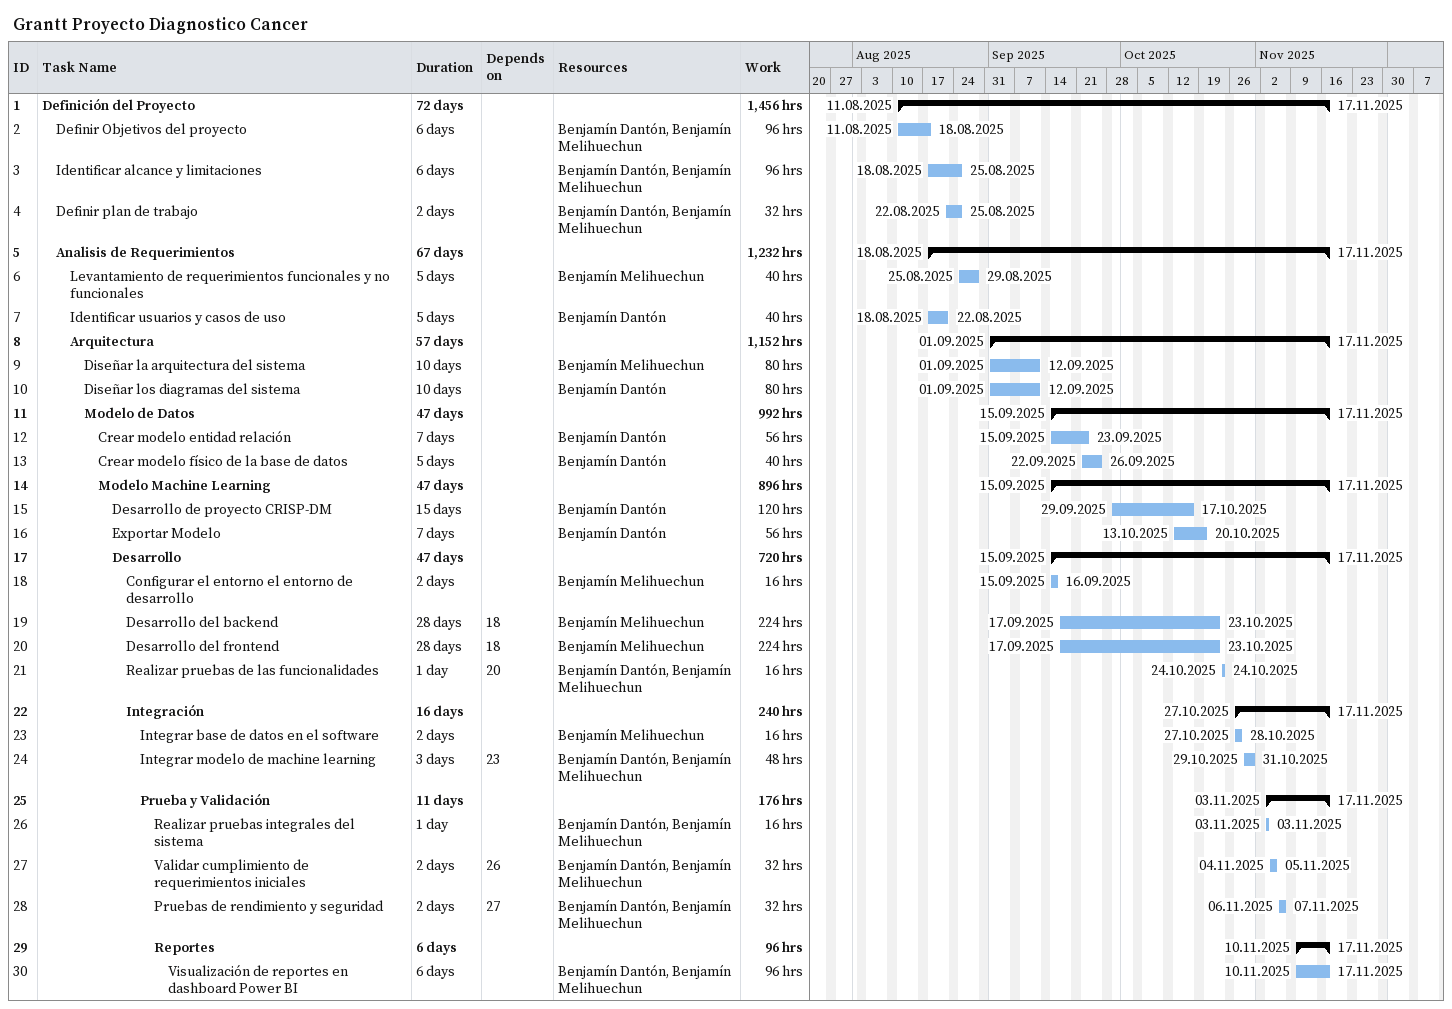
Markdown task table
Grantt Proyecto Diagnostico Cancer

| ID | Level | Task | Duration | Start | Finish | Predecessors | Resources | Work (h) |
|---|---|---|---|---|---|---|---|---|
| 1 | 1 | **Definición del Proyecto** | 72d | 2025-08-11 | 2025-11-17 |  |  | 1456 |
| 2 | 2 | Definir Objetivos del proyecto | 6d | 2025-08-11 | 2025-08-18 |  | Benjamín Dantón, Benjamín Melihuechun | 96 |
| 3 | 2 | Identificar alcance y limitaciones | 6d | 2025-08-18 | 2025-08-25 |  | Benjamín Dantón, Benjamín Melihuechun | 96 |
| 4 | 2 | Definir plan de trabajo | 2d | 2025-08-22 | 2025-08-25 |  | Benjamín Dantón, Benjamín Melihuechun | 32 |
| 5 | 2 | **Analisis de Requerimientos** | 67d | 2025-08-18 | 2025-11-17 |  |  | 1232 |
| 6 | 3 | Levantamiento de requerimientos funcionales y no funcionales | 5d | 2025-08-25 | 2025-08-29 |  | Benjamín Melihuechun | 40 |
| 7 | 3 | Identificar usuarios y casos de uso | 5d | 2025-08-18 | 2025-08-22 |  | Benjamín Dantón | 40 |
| 8 | 3 | **Arquitectura** | 57d | 2025-09-01 | 2025-11-17 |  |  | 1152 |
| 9 | 4 | Diseñar la arquitectura del sistema | 10d | 2025-09-01 | 2025-09-12 |  | Benjamín Melihuechun | 80 |
| 10 | 4 | Diseñar los diagramas del sistema | 10d | 2025-09-01 | 2025-09-12 |  | Benjamín Dantón | 80 |
| 11 | 4 | **Modelo de Datos** | 47d | 2025-09-15 | 2025-11-17 |  |  | 992 |
| 12 | 5 | Crear modelo entidad relación | 7d | 2025-09-15 | 2025-09-23 |  | Benjamín Dantón | 56 |
| 13 | 5 | Crear modelo físico de la base de datos | 5d | 2025-09-22 | 2025-09-26 |  | Benjamín Dantón | 40 |
| 14 | 5 | **Modelo Machine Learning** | 47d | 2025-09-15 | 2025-11-17 |  |  | 896 |
| 15 | 6 | Desarrollo de proyecto CRISP-DM | 15d | 2025-09-29 | 2025-10-17 |  | Benjamín Dantón | 120 |
| 16 | 6 | Exportar Modelo | 7d | 2025-10-13 | 2025-10-20 |  | Benjamín Dantón | 56 |
| 17 | 6 | **Desarrollo** | 47d | 2025-09-15 | 2025-11-17 |  |  | 720 |
| 18 | 7 | Configurar el entorno el entorno de desarrollo | 2d | 2025-09-15 | 2025-09-16 |  | Benjamín Melihuechun | 16 |
| 19 | 7 | Desarrollo del backend | 28d | 2025-09-17 | 2025-10-23 | 18 | Benjamín Melihuechun | 224 |
| 20 | 7 | Desarrollo del frontend | 28d | 2025-09-17 | 2025-10-23 | 18 | Benjamín Melihuechun | 224 |
| 21 | 7 | Realizar pruebas de las funcionalidades | 1d | 2025-10-24 | 2025-10-24 | 20 | Benjamín Dantón, Benjamín Melihuechun | 16 |
| 22 | 7 | **Integración** | 16d | 2025-10-27 | 2025-11-17 |  |  | 240 |
| 23 | 8 | Integrar base de datos en el software | 2d | 2025-10-27 | 2025-10-28 |  | Benjamín Melihuechun | 16 |
| 24 | 8 | Integrar modelo de machine learning | 3d | 2025-10-29 | 2025-10-31 | 23 | Benjamín Dantón, Benjamín Melihuechun | 48 |
| 25 | 8 | **Prueba y Validación** | 11d | 2025-11-03 | 2025-11-17 |  |  | 176 |
| 26 | 9 | Realizar pruebas integrales del sistema | 1d | 2025-11-03 | 2025-11-03 |  | Benjamín Dantón, Benjamín Melihuechun | 16 |
| 27 | 9 | Validar cumplimiento de requerimientos iniciales | 2d | 2025-11-04 | 2025-11-05 | 26 | Benjamín Dantón, Benjamín Melihuechun | 32 |
| 28 | 9 | Pruebas de rendimiento y seguridad | 2d | 2025-11-06 | 2025-11-07 | 27 | Benjamín Dantón, Benjamín Melihuechun | 32 |
| 29 | 9 | **Reportes** | 6d | 2025-11-10 | 2025-11-17 |  |  | 96 |
| 30 | 10 | Visualización de reportes en dashboard Power BI | 6d | 2025-11-10 | 2025-11-17 |  | Benjamín Dantón, Benjamín Melihuechun | 96 |
